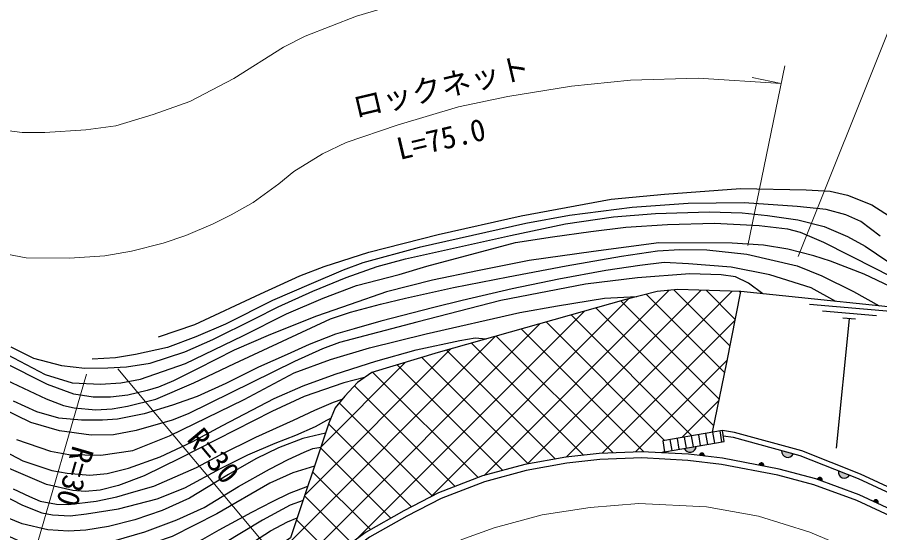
# Model space of a CAD drawing. Units: millimetres at full size, sheet at 1:1000; details may follow other scales. Extents: x 40000 to 680000, y 20000 to 380000.
# Drawn here: x 153836 to 225423, y 277988 to 320756 of the extents above; entities that cross this region are included whole.
import ezdxf
from ezdxf.enums import TextEntityAlignment as Align

# ---------------------------------------------------------------- set-up
doc = ezdxf.new("R2010")
doc.units = ezdxf.units.MM
doc.header["$LTSCALE"] = 1000
doc.linetypes.add('CHAIN', pattern=[18.5, 12, -1.5, 3.5, -1.5])
for name, color, linetype, lineweight in [('M-BGD', 7, 'Continuous', 25), ('M-BMK', 2, 'CHAIN', 13), ('M-STR-HTXT', 7, 'Continuous', 13)]:
    doc.layers.add(name, color=color, linetype=linetype, lineweight=lineweight)
doc.styles.add('ＭＳ ゴシック', font='')
doc.styles.get('ＭＳ ゴシック').set_extended_font_data('MS Gothic')

msp = doc.modelspace()

# ---------------------------------------------------------------- hatches: boundary and pattern name
at = {"layer": 'M-BGD'}
for points in [[(209203, 284990), (210179, 285159, -0.82183)], [(210858, 284341), (210459, 284388, -0.4608), (210686, 284598, -0.4608)], [(218234, 284517), (217280, 284781, 0.82183)], [(215785, 283508), (215391, 283584, -0.4608), (215632, 283777, -0.4608)], [(221987, 283114), (222910, 282753, -0.82183)], [(220625, 282274), (220248, 282414, -0.4608), (220518, 282564, -0.4608)], [(224896, 280579), (225260, 280410, 0.4608), (225177, 280707, 0.4608)]]:
    msp.add_hatch(color=256, dxfattribs=at).paths.add_polyline_path(points)

# ---------------------------------------------------------------- linework, layer by layer
for p, q in [((207953, 298109), (192590, 282746)), ((210613, 298117), (196188, 283693)), ((213185, 298038), (199405, 284258)), ((213004, 293461), (208321, 298144)), ((213432, 295685), (211012, 298105)), ((213859, 297909), (213748, 298020)), ((204606, 297414), (188141, 280949)), ((212113, 289049), (203932, 297230)), ((212566, 291247), (206034, 297780)), ((200919, 296378), (182012, 277471)), ((211660, 286850), (201865, 296646)), ((226322, 296349), (219596, 296921)), ((225163, 295996), (220679, 296377)), ((209830, 286028), (199798, 296061)), ((222883, 295738), (221806, 285019)), ((223406, 295694), (222360, 295782)), ((197221, 295332), (176455, 274566)), ((207571, 285636), (197731, 295476)), ((213419, 295620), (202383, 284584)), ((193524, 294286), (175246, 276008)), ((203284, 284619), (193597, 294307)), ((205853, 284703), (195664, 294892)), ((200829, 284423), (191530, 293722)), ((189826, 293241), (177700, 281115)), ((198500, 284100), (189463, 293138)), ((186069, 292135), (179034, 285100)), ((196246, 283703), (187412, 292536)), ((212788, 292338), (205142, 284692)), ((194135, 283162), (185371, 291926)), ((192081, 282564), (183329, 291316)), ((190173, 281821), (181815, 290179)), ((188308, 281034), (180568, 288774)), ((212103, 289001), (208984, 285881)), ((186552, 280138), (179675, 287015)), ((212143, 286430), (212300, 285527)), ((208005, 285712), (208162, 284809)), ((208596, 285814), (208753, 284911)), ((209187, 285917), (209344, 285014)), ((209779, 286019), (209935, 285117)), ((210370, 286122), (210526, 285219)), ((210961, 286225), (211118, 285322)), ((211552, 286327), (211709, 285424)), ((184837, 279202), (179010, 285029)), ((207571, 284706), (207254, 284624)), ((183143, 278244), (178345, 283042)), ((181581, 277154), (177680, 281055)), ((180070, 276014), (177015, 279068))]:
    msp.add_line(p, q, dxfattribs=at)
for points in [[(165554, 294231), (168581, 295261), (174014, 297819), (177279, 299316), (179323, 300076), (183009, 301256), (188765, 302734), (195672, 304288), (203132, 305654), (207566, 306089), (213872, 306544), (219328, 306445), (221301, 306320), (222746, 305997), (224770, 305205), (228705, 302674)], [(225462, 302603), (223863, 303817), (222610, 304362), (220970, 304814), (218559, 305063), (214172, 305370), (209526, 305312), (204885, 304968), (199664, 304316), (196045, 303646), (187186, 301655), (182515, 300371), (180896, 299768), (178244, 298638), (175016, 297248), (171109, 295286), (168657, 294231), (166293, 293361), (163649, 292787), (162003, 292510), (160051, 292386)], [(153291, 293409), (155191, 292467), (157514, 291859), (159447, 291649), (161343, 291668), (162908, 291742), (164873, 292056), (167745, 293002), (170057, 294020), (173539, 295747), (175504, 296734), (178375, 298039), (181140, 299167), (183701, 300071), (186053, 300700), (194788, 302646), (199350, 303604), (203324, 304187), (206797, 304483), (211259, 304610), (214012, 304525), (216109, 304303), (218622, 303947), (220810, 303385), (222756, 302555), (224222, 301770), (227123, 299792)], [(152985, 292785), (156141, 291128), (158391, 290437), (160755, 290309), (162427, 290422), (164064, 290717), (167801, 292018), (172569, 294323), (176196, 296142), (179232, 297450), (182001, 298507), (185523, 299400), (187825, 300093), (195200, 302069), (198261, 302551), (201431, 302985), (204348, 303333), (207807, 303559), (211705, 303676), (215421, 303485), (217758, 303197), (218804, 302936), (220758, 302108), (225058, 299919), (228038, 298378)], [(152481, 290875), (156224, 289088), (157670, 288555), (158549, 288361), (160349, 288192), (161709, 288280), (162981, 288501), (165333, 289057), (168487, 290426), (171872, 292036), (179846, 295731), (181497, 296276), (183973, 296940), (186074, 297443), (190043, 298344), (194585, 299228), (199402, 300129), (203998, 300934), (206987, 301375), (208832, 301481), (211075, 301455), (214380, 301110), (218568, 300139), (220621, 299290), (223246, 298000), (225363, 296810)], [(226292, 298414), (224142, 299453), (221347, 300528), (219950, 300955), (217800, 301506), (215784, 301846), (213187, 302011), (207075, 302038), (201656, 301311), (196328, 300570), (192031, 299723), (188301, 298937), (184482, 297976), (181460, 296936), (178665, 295950), (174856, 294429), (171843, 293137), (168794, 291599), (166793, 290604), (165571, 290080), (164611, 289784), (163020, 289416), (161586, 289224), (160137, 289233), (158537, 289495), (156335, 290299), (152658, 292133)], [(221790, 297186), (219744, 298294), (216298, 299397), (213102, 300015), (209547, 300289), (207533, 300404), (205500, 300165), (202681, 299749), (198784, 299016), (194923, 298238), (190777, 297257), (188419, 296675), (184008, 295534), (181808, 294898), (180245, 294457), (178052, 293598), (176240, 292777), (173863, 291716), (171159, 290382), (168781, 289295), (166721, 288570), (164361, 287855), (162152, 287413), (160905, 287316), (159182, 287334), (157299, 287484), (155452, 288015), (153516, 288899)], [(215723, 297823), (214522, 298701), (213457, 299219), (212262, 299398), (209662, 299457), (205317, 299129), (201012, 298610), (193967, 297245), (187002, 295472), (180594, 293778), (179170, 293241), (176839, 292184), (168019, 287855), (166693, 287341), (163713, 286475), (161831, 286107), (159965, 286096), (157356, 286454), (154973, 287144), (152633, 288268)], [(230899, 296229), (213880, 298016), (208664, 298177), (206939, 298012), (204352, 297349), (188761, 292939), (183263, 291296), (182064, 290448), (181014, 289313), (180214, 288348), (179697, 287080), (176511, 277562), (165253, 269847), (157456, 272384), (153358, 273120), (141860, 275140), (141026, 272184)], [(211552, 286327), (212744, 292108), (213880, 298016)], [(153763, 285717), (156593, 284762), (158108, 284472), (160778, 284411), (163417, 284804), (166481, 286026), (172661, 289032), (176814, 291261), (179822, 292368), (183068, 293317), (187783, 294484), (195542, 296262), (198680, 296816), (202591, 297441), (205257, 297581)], [(152236, 285041), (154299, 283957), (156695, 283163), (157973, 282931), (159866, 282761), (161305, 282911), (163082, 283345), (165709, 284280), (168360, 285529), (170867, 286886), (175164, 289117), (177574, 290164), (180218, 291134), (183586, 292222), (186935, 293150), (190578, 293947), (191848, 294148), (192764, 294072)], [(182664, 290872), (180940, 290424), (177648, 289293), (174971, 288051), (167358, 284174), (164372, 282717), (162247, 281917), (160710, 281533), (159463, 281401), (158441, 281481), (156265, 281998), (152594, 283579)], [(153492, 281642), (154839, 280982), (155732, 280614), (157104, 280354), (158080, 280328), (160373, 280601), (162096, 280954), (163511, 281370), (165172, 281857), (168703, 283406), (170675, 284463), (173638, 285920), (176753, 287326), (178546, 288150), (180073, 288828), (180805, 289061)], [(152505, 281196), (154284, 280290), (155864, 279645), (156773, 279464), (158230, 279403), (159593, 279563), (162252, 279971), (165453, 280791), (167735, 281721), (170703, 283316), (172969, 284441), (175230, 285422), (176964, 286080), (178591, 286801), (179536, 287331), (179862, 287486)], [(235434, 276550), (235791, 277321), (223828, 282862), (218950, 284772), (213376, 286315), (212361, 286468)], [(179423, 286260), (177526, 285794), (175525, 285045), (173648, 284117), (171358, 282823), (168137, 280864), (165857, 279839), (163602, 279068), (161406, 278506), (159535, 278204), (158089, 278126), (156370, 278238), (154230, 278719), (152546, 279417)], [(235612, 276936), (235211, 277108), (223656, 282460), (218811, 284357), (213285, 285888), (212439, 286014)], [(152894, 277813), (154105, 277272), (155436, 276885), (156651, 276757), (158087, 276756), (159647, 276848), (161851, 277330), (164431, 278063), (167072, 279062), (169355, 280095), (172202, 281817), (174760, 283274), (176309, 284064), (177650, 284683), (178361, 284969), (179034, 285100)], [(238264, 274374), (223714, 281127), (220119, 282462), (217069, 283261), (212375, 284164), (209540, 284495), (205674, 284713), (202140, 284575), (199371, 284254), (195960, 283653), (192458, 282711), (188803, 281286), (185928, 279819), (182796, 278048), (180281, 276198), (177591, 273842), (175322, 272282), (171319, 270345), (168169, 269030), (163715, 267991), (161171, 267769), (157435, 267886), (155260, 268224), (150468, 269522)], [(238052, 273909), (223517, 280656), (219965, 281974), (216956, 282763), (212298, 283659), (209497, 283986), (205670, 284202), (202180, 284065), (199445, 283748), (196071, 283154), (192617, 282225), (189012, 280820), (186170, 279370), (183074, 277619), (180601, 275799), (177905, 273438), (175579, 271839), (171528, 269880), (168327, 268543), (163795, 267486), (161186, 267258), (157388, 267377), (155154, 267724), (150332, 269030)], [(178502, 283509), (176713, 282956), (174804, 282094), (170397, 279553), (166707, 277667), (163766, 276680), (161087, 275963), (159345, 275653), (157594, 275423), (156673, 275480), (154759, 275791), (152788, 276564)], [(152379, 275702), (154124, 274895), (155893, 274369), (157269, 274218), (158807, 274244), (160349, 274372), (164657, 275409), (166101, 275984), (167398, 276521), (169226, 277451), (170595, 278217), (173313, 279696), (175033, 280584), (176437, 281264), (177950, 281859)], [(177553, 280675), (176484, 280273), (174204, 279042), (170972, 277107), (167630, 275372), (164809, 274150), (162172, 273422), (161233, 273269), (159760, 273058), (158261, 273017), (157240, 273081), (155843, 273298), (154087, 273815), (151865, 274716)], [(158140, 272161), (161145, 272348), (163124, 272562), (165046, 273000), (167149, 273802), (169132, 274533), (171407, 275870), (172975, 276926), (174849, 278149), (176256, 278895), (177065, 279216)]]:
    msp.add_lwpolyline(points, dxfattribs=at)
msp.add_lwpolyline([(207571, 284706), (212517, 285565), (212361, 286468), (207414, 285609)], close=True, dxfattribs=at)
for centre, radius, start, end in [((209674, 285171), 505, 201.01765, 358.67584), ((210662, 284396), 203, 344.38297, 182.30636), ((217783, 284743), 505, 175.69118, 333.34937), ((215594, 283577), 203, 340.14985, 178.07323), ((222484, 283024), 505, 169.78995, 327.44814), ((220447, 282374), 203, 330.6741, 168.59748), ((225091, 280523), 203, 326.13964, 164.06303)]:
    msp.add_arc(centre, radius, start, end, dxfattribs=at)
at = {"layer": 'M-BMK'}
msp.add_lwpolyline([(151932, 264830), (156446, 263822), (160469, 263508), (163870, 263609), (168047, 264398), (173485, 266351), (177303, 268532), (180793, 271392), (184078, 273828), (187599, 275916), (190738, 277428), (193409, 278399), (197404, 279485), (201376, 280094), (205436, 280402), (211041, 280136), (215351, 279369), (219618, 278045), (222824, 276692), (263802, 257914)], dxfattribs=at)
at = {"layer": 'M-STR-HTXT'}
for p, q in [((218647, 300906), (226361, 320178)), ((214487, 301817), (217551, 316712)), ((217252, 315258), (214847, 315752)), ((162188, 291578), (179800, 270578)), ((151932, 264830), (159579, 291133))]:
    msp.add_line(p, q, dxfattribs=at)
for points in [[(150377, 311682), (154235, 311191), (156115, 311191), (159528, 311405), (162030, 311759), (165120, 312677), (168171, 313765), (171823, 315664), (175943, 318281), (177721, 319192), (181982, 320840), (185917, 322010), (189777, 323071), (193457, 323897), (197349, 324486), (203035, 325090), (206944, 325241), (210703, 325165), (215019, 324982), (219453, 324553), (222793, 324016), (227065, 323083)], [(150319, 301607), (154572, 300797), (158172, 300774), (161104, 300974), (163319, 301338), (165959, 302018), (167820, 302659), (170096, 303630), (171588, 304360), (173406, 305400), (175554, 306929), (176780, 307962), (179177, 309437), (181128, 310356), (185378, 311795), (190462, 313327), (194566, 314188), (199830, 315047), (204735, 315536), (210354, 315692), (217252, 315258)]]:
    msp.add_lwpolyline(points, dxfattribs=at)

# ---------------------------------------------------------------- texts
at = {"layer": 'M-STR-HTXT', "style": 'ＭＳ ゴシック'}
for s, rotation, p in [('ロックネット', 13.227, (182058, 311844)), ('L=75.0', 13.227, (185707, 308379)), ('R=30', 309.983, (167412, 285349)), ('R=30', 253.79, (157929, 285460))]:
    msp.add_text(s, height=1833, rotation=rotation, dxfattribs=at).set_placement(p, align=Align.BOTTOM_LEFT)

doc.saveas('drawing.dxf')
